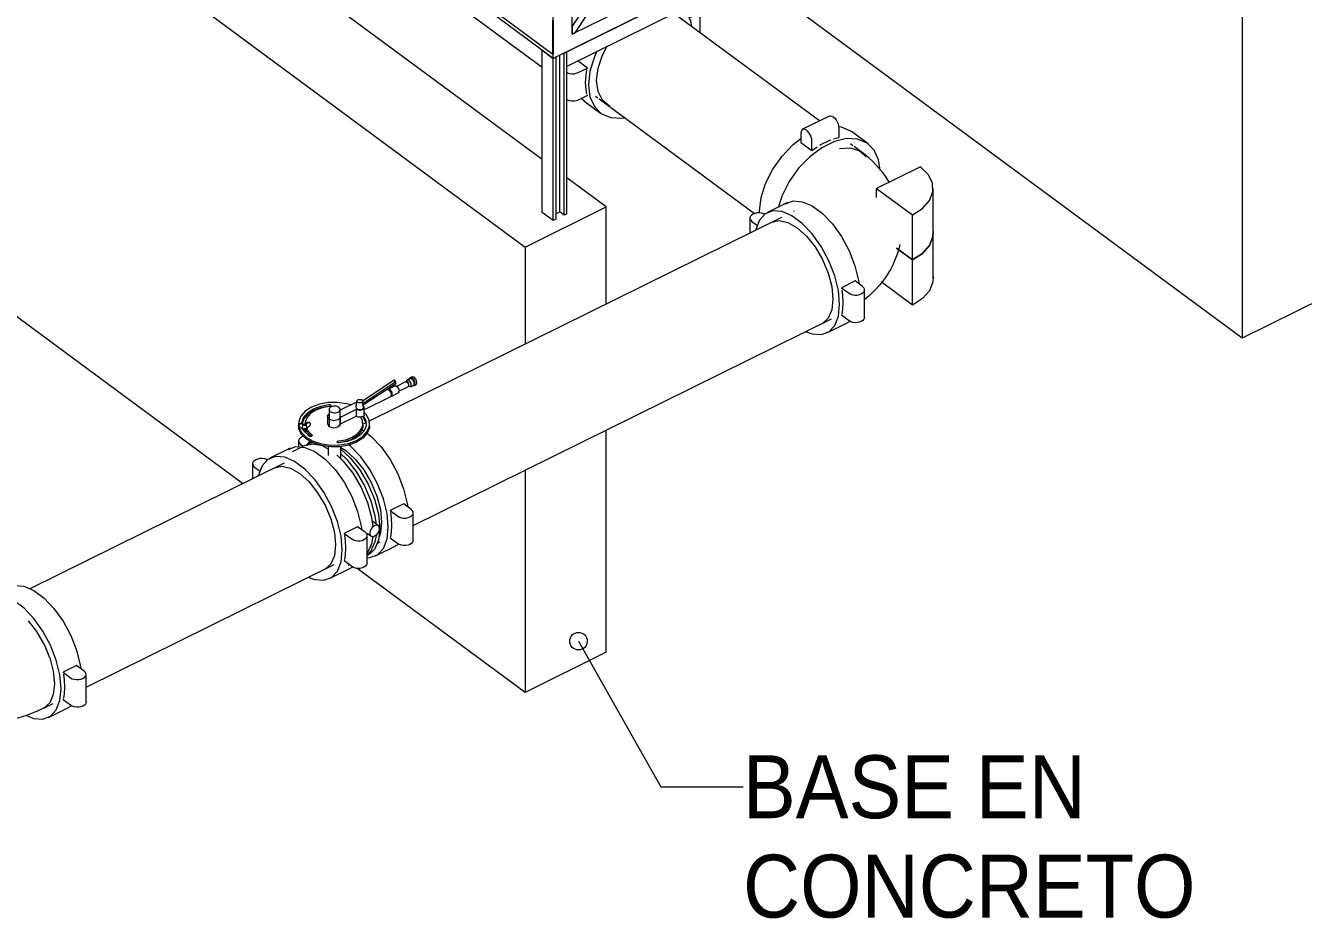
# Model space of a CAD drawing. Header units: metres. Extents: x 63 to 378, y -27 to 78.
# Drawn here: x 323.782 to 327.439, y -2.274 to 0.282 of the extents above; entities that cross this region are included whole.
import ezdxf

# ---------------------------------------------------------------- set-up
doc = ezdxf.new("R2010")
doc.units = ezdxf.units.M
for name, color, linetype, lineweight in [('A-FLOR', 7, 'Continuous', 9), ('G-ANNO-TEXT', 7, 'Continuous', 9), ('M-EQPM', 7, 'Continuous', 18), ('P-PIPE', 7, 'Continuous', 18)]:
    doc.layers.add(name, color=color, linetype=linetype, lineweight=lineweight)
doc.styles.add('SansSerif', font='SANSS__.TTF', dxfattribs={"width": 0.9, "height": 0.18})

# ---------------------------------------------------------------- blocks, each defined once
blk = doc.blocks.new('C_S_L_Torre - Baltimore CPSC-0817-08L - C_S_L_Torre - Baltimore CPSC-0817-08L-2352271-3D BOMBAS')
at = {"layer": 'M-EQPM'}
for p, q in [((-49.9242, 3.3227), (-51.9214, 0.2801)), ((-51.9125, 0.2615), (-49.9242, 3.2906)), ((-51.9214, 0.2571), (-51.9214, 2.4508)), ((-51.9756, 0.1883), (-51.9756, 2.424)), ((-51.9756, 0.1883), (-53.4405, 1.2707)), ((-53.4294, 1.2741), (-51.9767, 0.2007)), ((-49.9242, 1.2441), (-51.9214, 0.2571)), ((-49.8855, 1.2212), (-51.9756, 0.1883)), ((-51.9368, 0.2074), (-49.9242, 1.2021)), ((-49.9685, 1.1382), (-51.9368, 0.1654)), ((-52.7662, 0.7236), (-52.0072, 0.1628)), ((-51.9767, 0.2007), (-51.9767, 0.2962)), ((-51.9756, 0.2968), (-51.9756, 0.2013)), ((-51.9214, 0.2801), (-51.9214, 0.2571)), ((-51.9214, 0.2571), (-51.9125, 0.2615)), ((-52.0072, 0.2117), (-51.9756, 0.1883)), ((-52.0072, -0.2528), (-52.0072, 0.2117)), ((-51.9756, 0.2013), (-51.9767, 0.2007)), ((-51.9756, 0.1883), (-51.9678, 0.1921)), ((-51.9756, -0.2762), (-51.9756, 0.1883)), ((-51.9678, -0.2723), (-51.9678, 0.1921)), ((-51.9572, -0.2515), (-51.9572, 0.1968)), ((-51.9446, 0.2036), (-51.9368, 0.2074)), ((-51.9446, -0.2609), (-51.9446, 0.2036)), ((-51.9368, -0.257), (-51.9368, 0.2074)), ((-51.9756, -0.2762), (-52.0072, -0.2528)), ((-51.9572, -0.2515), (-51.9678, -0.2567)), ((-51.9446, -0.2609), (-51.9572, -0.2515)), ((-51.9678, -0.2723), (-51.9756, -0.2762)), ((-51.9368, -0.257), (-51.9446, -0.2609))]:
    blk.add_line(p, q, dxfattribs=at)
blk = doc.blocks.new('Victaulic-IPS-Reducer No 50-51 - AC-2416415-3D BOMBAS')
at = {"layer": 'P-PIPE', "color": 11, "true_color": 0xff8080}
blk.add_line((-51.8544, 0.0796), (-51.8478, 0.0748), dxfattribs=at)
blk = doc.blocks.new('Victaulic-IPS-Rigid Coupling Style 07-W07-107 - AC-V295-3D BOMBAS')
at = {"layer": 'P-PIPE', "color": 11, "true_color": 0xff8080}
for p, q in [((-51.6301, 0.3166), (-51.6265, 0.3137)), ((-51.5865, 0.3046), (-51.5642, 0.3156)), ((-51.5551, 0.2603), (-51.5551, 0.3273)), ((-51.8779, 0.1606), (-51.9055, 0.181)), ((-51.9042, 0.1476), (-51.8779, 0.1606)), ((-51.8784, 0.1585), (-51.8779, 0.1606)), ((-51.8779, 0.0817), (-51.9042, 0.0687)), ((-51.8779, 0.0817), (-51.8784, 0.0833)), ((-51.8849, 0.0647), (-51.895, 0.0728)), ((-51.8878, 0.0667), (-51.8405, 0.0318))]:
    blk.add_line(p, q, dxfattribs=at)
for points in [[(-51.5789, 0.2795, 0), (-51.5819, 0.2944, 0), (-51.5946, 0.3226, 0), (-51.6017, 0.3315, 0)], [(-51.5642, 0.3156, 0), (-51.5598, 0.3185, 0), (-51.5567, 0.322, 0), (-51.5552, 0.3258, 0), (-51.5554, 0.3297, 0), (-51.5573, 0.3335, 0), (-51.5607, 0.3368, 0), (-51.5655, 0.3395, 0), (-51.5712, 0.3414, 0), (-51.5775, 0.3423, 0), (-51.5791, 0.3423, 0)], [(-51.8517, 0.1244, 0), (-51.8474, 0.1599, 0), (-51.8349, 0.1972, 0), (-51.8217, 0.223, 0)], [(-51.8509, 0.2085, 0), (-51.858, 0.1924, 0), (-51.8708, 0.1516, 0), (-51.8751, 0.1128, 0)], [(-51.937, 0.1483, 0), (-51.9345, 0.1471, 0), (-51.9288, 0.1452, 0), (-51.9224, 0.1443, 0), (-51.9159, 0.1444, 0), (-51.9097, 0.1456, 0), (-51.9042, 0.1476, 0)], [(-51.883, 0.1187, 0), (-51.8817, 0.1392, 0), (-51.8791, 0.1551, 0)], [(-51.8791, 0.086, 0), (-51.8817, 0.0994, 0), (-51.883, 0.1187, 0)], [(-51.8751, 0.1128, 0), (-51.8708, 0.0783, 0), (-51.858, 0.0501, 0), (-51.8377, 0.0298, 0), (-51.8108, 0.0186, 0), (-51.7791, 0.0171, 0), (-51.7715, 0.0182, 0)], [(-51.815, 0.0513, 0), (-51.8349, 0.0682, 0), (-51.8474, 0.0931, 0), (-51.8517, 0.1244, 0)], [(-51.9042, 0.0687, 0), (-51.9097, 0.0666, 0), (-51.9159, 0.0655, 0), (-51.9224, 0.0654, 0), (-51.9288, 0.0663, 0), (-51.9345, 0.0681, 0), (-51.937, 0.0694, 0)]]:
    blk.add_polyline3d(points, dxfattribs=at)
blk = doc.blocks.new('Victaulic-IPS-Vic-300 MasterSeal Butterfly Valve LH - Standard-2401260-3D BOMBAS')
at = {"layer": 'P-PIPE', "color": 11, "true_color": 0xff8080}
for p, q in [((-52.3848, -0.7276), (-52.3934, -0.7318)), ((-52.3866, -0.7293), (-52.3868, -0.7309)), ((-52.3799, -0.7287), (-52.386, -0.7286)), ((-52.3794, -0.7231), (-52.3843, -0.7255)), ((-52.4292, -0.7393), (-52.5227, -0.8014)), ((-52.5222, -0.8057), (-52.4265, -0.7422)), ((-52.5217, -0.7918), (-52.4312, -0.7318)), ((-52.4499, -0.7597), (-52.4617, -0.7655)), ((-52.445, -0.7609), (-52.4511, -0.7608)), ((-52.4468, -0.76), (-52.4492, -0.7612)), ((-52.4426, -0.7609), (-52.4478, -0.7608)), ((-52.4278, -0.7488), (-52.4475, -0.7585)), ((-52.4312, -0.7318), (-52.4285, -0.7346)), ((-52.4292, -0.7393), (-52.4312, -0.7318)), ((-52.4265, -0.7422), (-52.4292, -0.7393)), ((-52.4229, -0.7499), (-52.429, -0.7499)), ((-52.4285, -0.7346), (-52.4265, -0.7422)), ((-52.3969, -0.7371), (-52.4264, -0.7517)), ((-52.4194, -0.7659), (-52.3899, -0.7513)), ((-52.3934, -0.7379), (-52.3978, -0.7378)), ((-52.3954, -0.7351), (-52.3961, -0.7398)), ((-52.3928, -0.7381), (-52.3942, -0.7374)), ((-52.3922, -0.7385), (-52.3928, -0.7381)), ((-52.3916, -0.749), (-52.3874, -0.7513)), ((-52.3885, -0.7489), (-52.3882, -0.7474)), ((-52.3836, -0.7517), (-52.375, -0.7475)), ((-52.3788, -0.7471), (-52.3774, -0.7478)), ((-52.3766, -0.7482), (-52.373, -0.7483)), ((-52.373, -0.7483), (-52.3707, -0.7439)), ((-52.373, -0.7483), (-52.3681, -0.7459)), ((-52.5388, -0.796), (-52.5856, -0.8191)), ((-52.5385, -0.7931), (-52.5404, -0.8107)), ((-52.5182, -0.8107), (-52.5201, -0.7931)), ((-52.5157, -0.817), (-52.4401, -0.7797)), ((-52.4408, -0.7783), (-52.4383, -0.777)), ((-52.4376, -0.7785), (-52.418, -0.7687)), ((-52.6221, -0.8377), (-52.6221, -0.8579)), ((-52.6173, -0.8168), (-52.6173, -0.8647)), ((-52.5855, -0.8647), (-52.5855, -0.8168)), ((-52.5846, -0.8385), (-52.539, -0.8159)), ((-52.584, -0.8579), (-52.584, -0.8377)), ((-52.539, -0.8362), (-52.5831, -0.858)), ((-52.5405, -0.8111), (-52.535, -0.817)), ((-52.5389, -0.8362), (-52.5389, -0.816)), ((-52.5164, -0.8314), (-52.5164, -0.8111)), ((-52.7046, -0.8579), (-52.7046, -0.863)), ((-52.7044, -0.864), (-52.7036, -0.8658)), ((-52.6999, -0.8669), (-52.7011, -0.8665)), ((-52.6954, -0.8684), (-52.6954, -0.8709)), ((-52.6952, -0.8721), (-52.6954, -0.8709)), ((-52.6921, -0.8604), (-52.6938, -0.8679)), ((-52.6919, -0.8609), (-52.6927, -0.859)), ((-52.6923, -0.8709), (-52.6923, -0.876)), ((-52.6922, -0.8605), (-52.6834, -0.8592)), ((-52.6826, -0.861), (-52.6916, -0.8624)), ((-52.6909, -0.8717), (-52.6894, -0.8714)), ((-52.6856, -0.8579), (-52.6856, -0.863)), ((-52.6853, -0.8593), (-52.6851, -0.858)), ((-52.6826, -0.861), (-52.6834, -0.8592)), ((-52.6812, -0.8679), (-52.6829, -0.8604)), ((-52.6827, -0.876), (-52.6827, -0.8709)), ((-52.6796, -0.8709), (-52.6796, -0.8684)), ((-52.6706, -0.8576), (-52.6714, -0.8557)), ((-52.622, -0.8568), (-52.6178, -0.8652)), ((-52.5205, -0.863), (-52.5205, -0.8579)), ((-52.5014, -0.863), (-52.5014, -0.8579)), ((-52.6669, -0.9102), (-52.6766, -0.915)), ((-52.6676, -0.9106), (-52.6668, -0.9101)), ((-52.5897, -0.9122), (-52.5909, -0.9124)), ((-52.6865, -0.9198), (-52.7227, -0.9377)), ((-52.6359, -0.9209), (-52.6193, -0.9292)), ((-52.6196, -0.9231), (-52.6196, -0.949)), ((-52.5831, -0.9589), (-52.5831, -0.9229)), ((-52.476, -1.1496), (-52.4947, -1.1358)), ((-52.5087, -1.1708), (-52.4977, -1.179)), ((-52.4798, -1.2002), (-52.4707, -1.1957)), ((-52.5084, -1.2356), (-52.5065, -1.2346)), ((-52.4994, -1.2099), (-52.4957, -1.2081)), ((-52.5623, -1.2622), (-52.5597, -1.2609))]:
    blk.add_line(p, q, dxfattribs=at)
for points in [[(-52.3787, -0.7268, 0), (-52.3843, -0.7256, 0), (-52.3861, -0.7276, 0)], [(-52.3737, -0.7244, 0), (-52.3794, -0.7231, 0), (-52.3813, -0.7258, 0)], [(-52.375, -0.7475, 0), (-52.3738, -0.7465, 0), (-52.3738, -0.7376, 0), (-52.3799, -0.7287, 0)], [(-52.3706, -0.7429, 0), (-52.373, -0.734, 0), (-52.3787, -0.7268, 0)], [(-52.3712, -0.7459, 0), (-52.3681, -0.7458, 0), (-52.3657, -0.7404, 0), (-52.3681, -0.7315, 0), (-52.3737, -0.7244, 0)], [(-52.4426, -0.7596, 0), (-52.4487, -0.7596, 0), (-52.4491, -0.7604, 0)], [(-52.4399, -0.7795, 0), (-52.4389, -0.7786, 0), (-52.4389, -0.7698, 0), (-52.445, -0.7609, 0)], [(-52.4388, -0.7788, 0), (-52.4365, -0.7774, 0), (-52.4365, -0.7686, 0), (-52.4426, -0.7596, 0)], [(-52.4373, -0.7762, 0), (-52.4373, -0.7686, 0), (-52.4426, -0.7609, 0)], [(-52.4178, -0.7685, 0), (-52.4168, -0.7677, 0), (-52.4168, -0.7589, 0), (-52.4229, -0.7499, 0)], [(-52.3885, -0.7329, 0), (-52.3946, -0.7328, 0), (-52.3955, -0.7362, 0)], [(-52.3899, -0.7513, 0), (-52.3891, -0.7506, 0), (-52.3891, -0.7443, 0), (-52.3934, -0.7379, 0)], [(-52.3887, -0.7487, 0), (-52.3887, -0.7436, 0), (-52.3922, -0.7385, 0)], [(-52.3885, -0.7506, 0), (-52.3824, -0.7507, 0), (-52.3824, -0.7419, 0), (-52.3885, -0.7329, 0)], [(-52.5552, -0.8038, 0), (-52.5671, -0.8005, 0), (-52.5929, -0.7968, 0), (-52.6194, -0.7973, 0), (-52.6448, -0.8019, 0), (-52.6673, -0.8104, 0), (-52.6855, -0.8221, 0), (-52.698, -0.8362, 0), (-52.7041, -0.8518, 0), (-52.7033, -0.8678, 0), (-52.6956, -0.8832, 0), (-52.6817, -0.8968, 0)], [(-52.6951, -0.8579, 0), (-52.6946, -0.8524, 0), (-52.6891, -0.8382, 0), (-52.6778, -0.8254, 0), (-52.6613, -0.8148, 0), (-52.6409, -0.8072, 0), (-52.6178, -0.803, 0)], [(-52.6178, -0.803, 0), (-52.6166, -0.803, 0), (-52.6154, -0.8031, 0), (-52.6143, -0.8035, 0), (-52.6134, -0.804, 0), (-52.6127, -0.8047, 0), (-52.6124, -0.8054, 0), (-52.6123, -0.8061, 0), (-52.6126, -0.8069, 0), (-52.6132, -0.8075, 0), (-52.6141, -0.8081, 0), (-52.6151, -0.8085, 0), (-52.6163, -0.8087, 0)], [(-52.534, -0.7982, 0), (-52.5385, -0.7934, 0), (-52.5338, -0.7886, 0), (-52.5246, -0.7887, 0)], [(-52.5246, -0.7887, 0), (-52.5201, -0.7935, 0), (-52.5248, -0.7983, 0), (-52.534, -0.7982, 0)], [(-52.6178, -0.8081, 0), (-52.6409, -0.8122, 0), (-52.6613, -0.8199, 0), (-52.6778, -0.8305, 0), (-52.6891, -0.8433, 0), (-52.6945, -0.8568, 0)], [(-52.6163, -0.8087, 0), (-52.6369, -0.8124, 0), (-52.6553, -0.8193, 0), (-52.67, -0.8288, 0), (-52.6802, -0.8403, 0), (-52.6851, -0.8529, 0), (-52.6855, -0.8592, 0)], [(-52.6817, -0.8968, 0), (-52.6623, -0.9078, 0), (-52.639, -0.9153, 0), (-52.6131, -0.919, 0), (-52.5866, -0.9185, 0), (-52.5612, -0.9139, 0), (-52.5387, -0.9054, 0), (-52.5205, -0.8938, 0), (-52.508, -0.8796, 0), (-52.5019, -0.864, 0), (-52.5027, -0.848, 0), (-52.5104, -0.8327, 0), (-52.5157, -0.8265, 0)], [(-52.6178, -0.845, 0), (-52.622, -0.8365, 0), (-52.6179, -0.8305, 0)], [(-52.6154, -0.8082, 0), (-52.6166, -0.808, 0), (-52.6178, -0.8081, 0)], [(-52.5842, -0.8359, 0), (-52.584, -0.8388, 0), (-52.5909, -0.8466, 0), (-52.6049, -0.8491, 0), (-52.6178, -0.845, 0)], [(-52.5891, -0.8107, 0), (-52.5921, -0.809, 0), (-52.5958, -0.8078, 0), (-52.5998, -0.8072, 0), (-52.6039, -0.8073, 0), (-52.6079, -0.808, 0), (-52.6114, -0.8093, 0), (-52.6143, -0.8112, 0), (-52.6162, -0.8134, 0), (-52.6172, -0.8158, 0), (-52.617, -0.8183, 0), (-52.6159, -0.8207, 0), (-52.6137, -0.8228, 0)], [(-52.6137, -0.8228, 0), (-52.6106, -0.8246, 0), (-52.607, -0.8257, 0), (-52.603, -0.8263, 0), (-52.5988, -0.8262, 0), (-52.5949, -0.8255, 0), (-52.5913, -0.8242, 0), (-52.5885, -0.8224, 0), (-52.5865, -0.8202, 0), (-52.5856, -0.8177, 0), (-52.5857, -0.8152, 0), (-52.5869, -0.8128, 0), (-52.5891, -0.8107, 0)], [(-52.5897, -0.9071, 0), (-52.5691, -0.9034, 0), (-52.5507, -0.8965, 0), (-52.536, -0.887, 0), (-52.5258, -0.8756, 0), (-52.5209, -0.8629, 0), (-52.5215, -0.8499, 0), (-52.5267, -0.8389, 0)], [(-52.5191, -0.835, 0), (-52.5121, -0.8489, 0), (-52.5114, -0.8635, 0), (-52.5169, -0.8776, 0), (-52.5283, -0.8904, 0), (-52.5447, -0.901, 0), (-52.5651, -0.9086, 0), (-52.5882, -0.9128, 0)], [(-52.5389, -0.816, 0), (-52.5365, -0.8174, 0), (-52.5336, -0.8183, 0), (-52.5304, -0.8188, 0), (-52.527, -0.8187, 0), (-52.5239, -0.8181, 0), (-52.5211, -0.8171, 0), (-52.5188, -0.8156, 0), (-52.5172, -0.8139, 0), (-52.5165, -0.8119, 0), (-52.5166, -0.8099, 0), (-52.5175, -0.808, 0)], [(-52.5188, -0.8359, 0), (-52.5211, -0.8373, 0), (-52.5239, -0.8384, 0), (-52.527, -0.839, 0), (-52.5304, -0.839, 0), (-52.5336, -0.8386, 0), (-52.5365, -0.8376, 0), (-52.5389, -0.8362, 0)], [(-52.535, -0.817, 0), (-52.5238, -0.817, 0), (-52.5181, -0.8112, 0)], [(-52.5114, -0.8571, 0), (-52.5121, -0.854, 0), (-52.5191, -0.8401, 0), (-52.5212, -0.8374, 0)], [(-52.5165, -0.8321, 0), (-52.5172, -0.8341, 0), (-52.5187, -0.8358, 0)], [(-52.7032, -0.8656, 0), (-52.7041, -0.8646, 0), (-52.7046, -0.8635, 0), (-52.7047, -0.8622, 0), (-52.7044, -0.8609, 0), (-52.7038, -0.8596, 0), (-52.7028, -0.8584, 0), (-52.7015, -0.8575, 0), (-52.7, -0.8568, 0), (-52.6984, -0.8564, 0), (-52.6969, -0.8564, 0), (-52.6954, -0.8567, 0), (-52.6942, -0.8573, 0), (-52.6932, -0.8582, 0), (-52.6927, -0.859, 0)], [(-52.6817, -0.9018, 0), (-52.6956, -0.8882, 0), (-52.7033, -0.8729, 0), (-52.7041, -0.8568, 0)], [(-52.6916, -0.8624, 0), (-52.6918, -0.8611, 0), (-52.6924, -0.86, 0), (-52.6934, -0.8591, 0), (-52.6946, -0.8585, 0), (-52.6961, -0.8582, 0), (-52.6976, -0.8583, 0), (-52.6992, -0.8587, 0), (-52.7007, -0.8593, 0), (-52.702, -0.8603, 0), (-52.703, -0.8615, 0), (-52.7037, -0.8627, 0), (-52.7039, -0.8641, 0), (-52.7038, -0.8653, 0), (-52.7033, -0.8665, 0), (-52.7024, -0.8674, 0), (-52.7012, -0.8681, 0)], [(-52.7012, -0.8681, 0), (-52.6969, -0.8693, 0), (-52.6924, -0.8697, 0)], [(-52.6798, -0.8673, 0), (-52.682, -0.8718, 0), (-52.6896, -0.873, 0), (-52.6952, -0.8696, 0)], [(-52.6798, -0.8697, 0), (-52.682, -0.8743, 0), (-52.6896, -0.8755, 0), (-52.6952, -0.8721, 0)], [(-52.6812, -0.8679, 0), (-52.6831, -0.8711, 0), (-52.6892, -0.8721, 0), (-52.6929, -0.8704, 0)], [(-52.683, -0.8601, 0), (-52.6863, -0.8635, 0), (-52.6917, -0.8617, 0)], [(-52.6914, -0.8601, 0), (-52.6886, -0.858, 0), (-52.683, -0.8601, 0)], [(-52.6743, -0.8931, 0), (-52.6869, -0.8808, 0), (-52.6903, -0.8756, 0)], [(-52.6889, -0.8787, 0), (-52.6863, -0.8787, 0), (-52.6829, -0.8753, 0)], [(-52.6834, -0.8592, 0), (-52.6832, -0.8578, 0), (-52.6826, -0.8565, 0), (-52.6816, -0.8554, 0), (-52.6804, -0.8544, 0), (-52.6789, -0.8536, 0), (-52.6773, -0.8532, 0), (-52.6758, -0.8531, 0), (-52.6743, -0.8533, 0), (-52.673, -0.8539, 0), (-52.672, -0.8547, 0), (-52.6713, -0.8558, 0), (-52.6711, -0.857, 0), (-52.6712, -0.8583, 0)], [(-52.668, -0.8937, 0), (-52.6783, -0.8835, 0), (-52.6831, -0.875, 0)], [(-52.683, -0.8685, 0), (-52.6819, -0.8681, 0), (-52.6773, -0.8663, 0), (-52.673, -0.8638, 0)], [(-52.673, -0.8638, 0), (-52.6718, -0.8627, 0), (-52.6709, -0.8615, 0), (-52.6704, -0.8602, 0), (-52.6703, -0.8589, 0), (-52.6706, -0.8576, 0), (-52.6712, -0.8566, 0), (-52.6722, -0.8557, 0), (-52.6735, -0.8552, 0), (-52.675, -0.8549, 0), (-52.6766, -0.855, 0), (-52.6781, -0.8555, 0), (-52.6796, -0.8562, 0), (-52.6808, -0.8572, 0), (-52.6818, -0.8584, 0), (-52.6824, -0.8597, 0), (-52.6826, -0.861, 0)], [(-52.6818, -0.8727, 0), (-52.6783, -0.8784, 0), (-52.6669, -0.8895, 0)], [(-52.502, -0.8562, 0), (-52.5019, -0.8691, 0), (-52.508, -0.8847, 0), (-52.5205, -0.8988, 0), (-52.5387, -0.9105, 0), (-52.5612, -0.9189, 0), (-52.5866, -0.9236, 0), (-52.6131, -0.9241, 0), (-52.639, -0.9204, 0), (-52.6623, -0.9128, 0), (-52.6817, -0.9018, 0)], [(-52.6178, -0.8652, 0), (-52.6049, -0.8694, 0), (-52.5909, -0.8668, 0), (-52.584, -0.8591, 0)], [(-52.5209, -0.8581, 0), (-52.5209, -0.8679, 0), (-52.5258, -0.8806, 0), (-52.536, -0.8921, 0), (-52.5507, -0.9016, 0), (-52.5691, -0.9084, 0), (-52.5897, -0.9122, 0)], [(-52.6807, -0.8783, 0), (-52.682, -0.8794, 0), (-52.6872, -0.8807, 0)], [(-52.6819, -0.918, 0), (-52.6775, -0.9154, 0), (-52.664, -0.9109, 0)], [(-52.6669, -0.8895, 0), (-52.6663, -0.8901, 0), (-52.6659, -0.8908, 0), (-52.6659, -0.8916, 0), (-52.6661, -0.8923, 0), (-52.6667, -0.893, 0), (-52.6676, -0.8935, 0), (-52.6686, -0.8939, 0), (-52.6698, -0.8942, 0), (-52.6711, -0.8942, 0), (-52.6723, -0.894, 0), (-52.6734, -0.8936, 0), (-52.6743, -0.8931, 0)], [(-52.5882, -0.9128, 0), (-52.5894, -0.9128, 0), (-52.5906, -0.9127, 0), (-52.5917, -0.9123, 0), (-52.5926, -0.9118, 0), (-52.5933, -0.9112, 0), (-52.5936, -0.9104, 0), (-52.5937, -0.9097, 0), (-52.5934, -0.909, 0), (-52.5928, -0.9083, 0), (-52.5919, -0.9078, 0), (-52.5909, -0.9074, 0), (-52.5897, -0.9071, 0)], [(-52.6873, -0.9203, 0), (-52.6636, -0.9149, 0), (-52.6405, -0.9192, 0)], [(-52.5954, -0.9466, 0), (-52.5766, -0.9647, 0), (-52.549, -0.9995, 0), (-52.5253, -1.04, 0), (-52.5071, -1.0833, 0), (-52.4956, -1.1265, 0), (-52.4923, -1.1523, 0)], [(-52.5852, -0.9421, 0), (-52.5668, -0.9599, 0), (-52.5392, -0.9947, 0), (-52.5155, -1.0351, 0), (-52.4972, -1.0785, 0), (-52.4858, -1.1217, 0), (-52.4825, -1.1471, 0)], [(-52.5832, -0.9308, 0), (-52.557, -0.955, 0), (-52.5293, -0.9898, 0), (-52.5056, -1.0303, 0), (-52.4874, -1.0736, 0), (-52.476, -1.1168, 0), (-52.4721, -1.157, 0), (-52.476, -1.1915, 0), (-52.4874, -1.2178, 0), (-52.5056, -1.2342, 0)], [(-52.4727, -1.1573, 0), (-52.4732, -1.1538, 0), (-52.4746, -1.151, 0), (-52.4768, -1.1491, 0), (-52.4797, -1.1482, 0), (-52.4832, -1.1485, 0), (-52.4868, -1.1498, 0), (-52.4905, -1.1521, 0), (-52.4939, -1.1552, 0), (-52.4968, -1.159, 0), (-52.499, -1.1631, 0), (-52.5005, -1.1673, 0), (-52.5009, -1.1713, 0)], [(-52.5009, -1.1713, 0), (-52.5005, -1.1748, 0), (-52.499, -1.1776, 0), (-52.4968, -1.1795, 0), (-52.4939, -1.1804, 0), (-52.4905, -1.1802, 0), (-52.4868, -1.1789, 0), (-52.4832, -1.1766, 0), (-52.4797, -1.1734, 0), (-52.4768, -1.1697, 0), (-52.4746, -1.1655, 0), (-52.4732, -1.1613, 0), (-52.4727, -1.1573, 0)], [(-52.4923, -1.181, 0), (-52.4956, -1.2012, 0), (-52.5071, -1.2275, 0), (-52.5082, -1.229, 0)], [(-52.4826, -1.1775, 0), (-52.4858, -1.1963, 0), (-52.4972, -1.2226, 0), (-52.5077, -1.2339, 0)]]:
    blk.add_polyline3d(points, dxfattribs=at)
blk = doc.blocks.new('Victaulic-IPS-Elbow No 10-13 - AC-2131962-3D BOMBAS')
at = {"layer": 'P-PIPE', "color": 11, "true_color": 0xff8080}
for p, q in [((-53.7191, -1.3764), (-53.7396, -1.3612)), ((-53.5501, -1.3679), (-53.5752, -1.3803)), ((-53.932, -1.6217), (-53.9115, -1.6368)), ((-53.4317, -1.6706), (-53.4066, -1.6582))]:
    blk.add_line(p, q, dxfattribs=at)
at = {"layer": 'P-PIPE', "color": 11, "lineweight": 9, "true_color": 0xff8080}
for p, q in [((-53.675, -1.4812), (-53.8003, -1.5432)), ((-53.5725, -1.557), (-53.675, -1.4812)), ((-53.8003, -1.6722), (-53.8003, -1.5432)), ((-53.5725, -1.557), (-53.5725, -1.686)), ((-53.8003, -1.8012), (-53.8003, -1.6722)), ((-53.5725, -1.815), (-53.5725, -1.686))]:
    blk.add_line(p, q, dxfattribs=at)
at = {"layer": 'P-PIPE', "color": 11, "true_color": 0xff8080}
for points in [[(-53.7191, -1.3764, 0), (-53.7184, -1.3768, 0), (-53.7173, -1.3775, 0), (-53.716, -1.3783, 0), (-53.7143, -1.3793, 0), (-53.7123, -1.3803, 0), (-53.71, -1.3814, 0), (-53.7074, -1.3825, 0), (-53.7045, -1.3837, 0), (-53.7013, -1.3848, 0), (-53.6979, -1.386, 0), (-53.6943, -1.3871, 0), (-53.6905, -1.3881, 0), (-53.6864, -1.3891, 0), (-53.6822, -1.39, 0), (-53.6779, -1.3909, 0), (-53.6733, -1.3916, 0), (-53.6687, -1.3923, 0), (-53.664, -1.3928, 0), (-53.6591, -1.3932, 0), (-53.6543, -1.3935, 0), (-53.6493, -1.3937, 0), (-53.6444, -1.3938, 0), (-53.6394, -1.3938, 0), (-53.6345, -1.3936, 0), (-53.6296, -1.3933, 0), (-53.6248, -1.3929, 0), (-53.62, -1.3924, 0), (-53.6154, -1.3918, 0), (-53.6108, -1.3911, 0), (-53.6064, -1.3903, 0), (-53.6021, -1.3894, 0), (-53.598, -1.3884, 0), (-53.5942, -1.3874, 0), (-53.5905, -1.3863, 0), (-53.587, -1.3851, 0), (-53.5838, -1.384, 0), (-53.5808, -1.3828, 0), (-53.5782, -1.3817, 0), (-53.5758, -1.3806, 0), (-53.5752, -1.3803, 0)], [(-53.9115, -1.6368, 0), (-53.9007, -1.6445, 0), (-53.8897, -1.6517, 0), (-53.8786, -1.6584, 0), (-53.8672, -1.6647, 0), (-53.8557, -1.6707, 0), (-53.8441, -1.6762, 0), (-53.8323, -1.6813, 0), (-53.8204, -1.6861, 0), (-53.8084, -1.6905, 0), (-53.8003, -1.6932, 0)], [(-53.5725, -1.7128, 0), (-53.569, -1.7123, 0), (-53.5564, -1.7103, 0), (-53.5439, -1.708, 0), (-53.5314, -1.7054, 0), (-53.519, -1.7024, 0), (-53.5067, -1.6992, 0), (-53.4944, -1.6956, 0), (-53.4823, -1.6916, 0), (-53.4702, -1.6873, 0), (-53.4583, -1.6826, 0), (-53.4465, -1.6776, 0), (-53.4348, -1.6722, 0), (-53.4317, -1.6706, 0)]]:
    blk.add_polyline3d(points, dxfattribs=at)
at = {"layer": 'P-PIPE', "color": 11, "lineweight": 9, "true_color": 0xff8080}
for points in [[(-53.8003, -1.5432, 0), (-53.7695, -1.5607, 0), (-53.7323, -1.5728, 0), (-53.6911, -1.5786, 0), (-53.6489, -1.5778, 0), (-53.6084, -1.5704, 0), (-53.5725, -1.557, 0)], [(-53.8003, -1.6722, 0), (-53.7695, -1.6897, 0), (-53.7323, -1.7018, 0), (-53.6911, -1.7076, 0), (-53.6489, -1.7068, 0), (-53.6084, -1.6994, 0), (-53.5725, -1.686, 0)], [(-53.5725, -1.686, 0), (-53.6084, -1.6994, 0), (-53.6489, -1.7068, 0), (-53.6911, -1.7076, 0), (-53.7323, -1.7018, 0), (-53.7695, -1.6897, 0), (-53.8003, -1.6722, 0)], [(-53.5725, -1.815, 0), (-53.6084, -1.8285, 0), (-53.6489, -1.8358, 0), (-53.6911, -1.8366, 0), (-53.7323, -1.8308, 0), (-53.7695, -1.8187, 0), (-53.8003, -1.8012, 0)]]:
    blk.add_polyline3d(points, dxfattribs=at)
blk = doc.blocks.new('Victaulic-IPS-Rigid Coupling Style 07-W07-107 - Standard-2770577-3D BOMBAS')
at = {"layer": 'P-PIPE', "color": 11, "true_color": 0xff8080}
for p, q in [((-53.5326, -1.3256), (-53.5904, -1.3541)), ((-53.6403, -1.3699), (-53.6403, -1.3939)), ((-53.6347, -1.3794), (-53.619, -1.391)), ((-53.4786, -1.4216), (-53.4543, -1.4521)), ((-53.4541, -1.4525), (-53.433, -1.4884)), ((-53.4328, -1.4887), (-53.4167, -1.5269)), ((-53.3396, -1.55), (-53.3781, -1.569)), ((-53.3781, -1.569), (-53.3567, -1.5849)), ((-53.3781, -1.569), (-53.3778, -1.5712)), ((-53.3181, -1.5658), (-53.3396, -1.55)), ((-53.4028, -1.6021), (-53.4063, -1.6329)), ((-53.3125, -1.6543), (-53.3125, -1.5754)), ((-53.4063, -1.6329), (-53.4165, -1.6565)), ((-53.4328, -1.6712), (-53.4351, -1.6723)), ((-53.4165, -1.6565), (-53.4321, -1.6708)), ((-53.4202, -1.6987), (-53.3624, -1.6701)), ((-53.3776, -1.6457), (-53.3781, -1.6479)), ((-53.3567, -1.6638), (-53.3781, -1.6479))]:
    blk.add_line(p, q, dxfattribs=at)
for points in [[(-53.3837, -1.6163, 0), (-53.3872, -1.577, 0), (-53.3976, -1.5348, 0), (-53.4143, -1.4921, 0), (-53.4362, -1.4515, 0), (-53.4622, -1.4151, 0), (-53.4906, -1.3852, 0), (-53.52, -1.3636, 0), (-53.5484, -1.3514, 0), (-53.5744, -1.3493, 0), (-53.5964, -1.3576, 0), (-53.613, -1.3757, 0), (-53.6202, -1.3911, 0)], [(-53.5386, -1.329, 0), (-53.5166, -1.3208, 0), (-53.4906, -1.3228, 0), (-53.4622, -1.335, 0), (-53.4328, -1.3567, 0), (-53.4044, -1.3865, 0), (-53.3784, -1.4229, 0), (-53.3565, -1.4636, 0), (-53.3398, -1.5063, 0), (-53.3294, -1.5485, 0), (-53.3279, -1.5584, 0)], [(-53.5979, -1.3593, 0), (-53.6009, -1.3577, 0), (-53.6066, -1.3559, 0), (-53.6129, -1.355, 0), (-53.6194, -1.3551, 0), (-53.6257, -1.3562, 0), (-53.6312, -1.3583, 0), (-53.6356, -1.3611, 0), (-53.6387, -1.3646, 0), (-53.6402, -1.3684, 0), (-53.64, -1.3723, 0), (-53.6381, -1.3761, 0), (-53.6347, -1.3794, 0)], [(-53.4165, -1.5275, 0), (-53.4063, -1.5662, 0), (-53.4028, -1.602, 0)], [(-53.3567, -1.5849, 0), (-53.3519, -1.5876, 0), (-53.3462, -1.5894, 0), (-53.3399, -1.5903, 0), (-53.3334, -1.5902, 0), (-53.3272, -1.5891, 0), (-53.3216, -1.587, 0), (-53.3172, -1.5841, 0), (-53.3141, -1.5807, 0), (-53.3126, -1.5769, 0), (-53.3128, -1.5729, 0), (-53.3147, -1.5692, 0), (-53.3181, -1.5658, 0)], [(-53.3772, -1.5747, 0), (-53.3751, -1.5909, 0), (-53.374, -1.6115, 0)], [(-53.4855, -1.6921, 0), (-53.4622, -1.7014, 0), (-53.4362, -1.7034, 0), (-53.4143, -1.6952, 0), (-53.3976, -1.6771, 0), (-53.3872, -1.6503, 0), (-53.3837, -1.6163, 0)], [(-53.374, -1.6115, 0), (-53.3751, -1.6307, 0), (-53.3772, -1.6437, 0)], [(-53.3546, -1.6653, 0), (-53.3565, -1.6666, 0), (-53.3649, -1.6712, 0)], [(-53.3125, -1.6543, 0), (-53.3126, -1.6558, 0), (-53.3141, -1.6596, 0), (-53.3172, -1.6631, 0), (-53.3216, -1.6659, 0), (-53.3272, -1.668, 0), (-53.3334, -1.6691, 0), (-53.3399, -1.6693, 0), (-53.3462, -1.6684, 0), (-53.3519, -1.6665, 0), (-53.3567, -1.6638, 0)]]:
    blk.add_polyline3d(points, dxfattribs=at)
blk = doc.blocks.new('Victaulic-IPS-Rigid Coupling Style 07-W07-107 - AC-V409-3D BOMBAS')
at = {"layer": 'P-PIPE', "color": 11, "true_color": 0xff8080}
for p, q in [((-52.7284, -0.9281), (-52.7862, -0.9567)), ((-52.8361, -0.9725), (-52.8361, -1.015)), ((-52.8304, -0.982), (-52.8147, -0.9936)), ((-52.5354, -1.1525), (-52.5739, -1.1716)), ((-52.5139, -1.1684), (-52.5354, -1.1525)), ((-52.5739, -1.1716), (-52.5524, -1.1874)), ((-52.5739, -1.1716), (-52.5735, -1.1737)), ((-52.5083, -1.2568), (-52.5083, -1.1779)), ((-52.6159, -1.3012), (-52.5581, -1.2726)), ((-52.5734, -1.2483), (-52.5739, -1.2505)), ((-52.5524, -1.2663), (-52.5739, -1.2505))]:
    blk.add_line(p, q, dxfattribs=at)
for points in [[(-52.7343, -0.9316, 0), (-52.7124, -0.9233, 0), (-52.6864, -0.9253, 0), (-52.6579, -0.9375, 0), (-52.6286, -0.9592, 0), (-52.6001, -0.9891, 0), (-52.5742, -1.0254, 0), (-52.5522, -1.0661, 0), (-52.5355, -1.1088, 0), (-52.5251, -1.151, 0), (-52.5236, -1.161, 0)], [(-52.7936, -0.9618, 0), (-52.7966, -0.9603, 0), (-52.8024, -0.9584, 0), (-52.8087, -0.9575, 0), (-52.8152, -0.9576, 0), (-52.8214, -0.9588, 0), (-52.8269, -0.9608, 0), (-52.8314, -0.9637, 0), (-52.8345, -0.9671, 0), (-52.8359, -0.971, 0), (-52.8357, -0.9749, 0), (-52.8339, -0.9786, 0), (-52.8304, -0.982, 0)], [(-52.5794, -1.2188, 0), (-52.583, -1.1796, 0), (-52.5934, -1.1374, 0), (-52.61, -1.0947, 0), (-52.632, -1.054, 0), (-52.6579, -1.0177, 0), (-52.6864, -0.9878, 0), (-52.7157, -0.9661, 0), (-52.7442, -0.9539, 0), (-52.7702, -0.9519, 0), (-52.7921, -0.9601, 0), (-52.8088, -0.9782, 0), (-52.8192, -1.005, 0), (-52.8195, -1.0066, 0)], [(-52.7736, -0.9841, 0), (-52.7523, -0.9793, 0), (-52.7276, -0.9847, 0), (-52.7011, -0.9999, 0), (-52.6745, -1.0239, 0), (-52.6498, -1.0551, 0), (-52.6286, -1.0913, 0), (-52.6123, -1.13, 0), (-52.602, -1.1687, 0), (-52.5986, -1.2047, 0)], [(-52.5524, -1.1874, 0), (-52.5477, -1.1901, 0), (-52.542, -1.192, 0), (-52.5356, -1.1929, 0), (-52.5291, -1.1927, 0), (-52.5229, -1.1916, 0), (-52.5174, -1.1895, 0), (-52.5129, -1.1867, 0), (-52.5099, -1.1832, 0), (-52.5084, -1.1794, 0), (-52.5086, -1.1755, 0), (-52.5105, -1.1717, 0), (-52.5139, -1.1684, 0)], [(-52.5986, -1.2047, 0), (-52.602, -1.2355, 0), (-52.6123, -1.259, 0), (-52.6286, -1.2737, 0), (-52.6293, -1.2741, 0)], [(-52.5729, -1.1772, 0), (-52.5708, -1.1934, 0), (-52.5698, -1.2141, 0)], [(-52.6748, -1.2978, 0), (-52.6579, -1.304, 0), (-52.632, -1.306, 0), (-52.61, -1.2977, 0), (-52.5934, -1.2797, 0), (-52.583, -1.2528, 0), (-52.5794, -1.2188, 0)], [(-52.5698, -1.2141, 0), (-52.5708, -1.2332, 0), (-52.5729, -1.2463, 0)], [(-52.5503, -1.2678, 0), (-52.5522, -1.2692, 0), (-52.5607, -1.2738, 0)], [(-52.5083, -1.2568, 0), (-52.5084, -1.2583, 0), (-52.5099, -1.2621, 0), (-52.5129, -1.2656, 0), (-52.5174, -1.2685, 0), (-52.5229, -1.2705, 0), (-52.5291, -1.2717, 0), (-52.5356, -1.2718, 0), (-52.542, -1.2709, 0), (-52.5477, -1.269, 0), (-52.5524, -1.2663, 0)]]:
    blk.add_polyline3d(points, dxfattribs=at)
blk = doc.blocks.new('Victaulic-IPS-Elbow No 10-13 - AC-V410-3D BOMBAS')
at = {"layer": 'P-PIPE', "color": 11, "true_color": 0xff8080}
blk.add_line((-51.0944, -0.0792), (-51.1149, -0.0641), dxfattribs=at)
at = {"layer": 'P-PIPE', "color": 11, "lineweight": 9, "true_color": 0xff8080}
for p, q in [((-50.925, -0.1222), (-51.0504, -0.1841)), ((-51.0504, -0.1841), (-50.9479, -0.2599)), ((-51.0504, -0.2096), (-51.0504, -0.1841)), ((-50.8884, -0.3131), (-50.8884, -0.1841)), ((-50.9479, -0.3889), (-50.9479, -0.2599)), ((-50.8884, -0.4422), (-50.8884, -0.3131)), ((-50.9936, -0.3551), (-50.9479, -0.3889)), ((-50.9479, -0.3889), (-50.9936, -0.3551)), ((-50.9479, -0.5179), (-50.9479, -0.3889)), ((-50.9479, -0.5179), (-51.0372, -0.4519))]:
    blk.add_line(p, q, dxfattribs=at)
at = {"layer": 'P-PIPE', "color": 11, "true_color": 0xff8080}
for points in [[(-51.0145, -0.1664, 0), (-51.0174, -0.1615, 0), (-51.0254, -0.1493, 0), (-51.034, -0.1377, 0), (-51.043, -0.1267, 0), (-51.0523, -0.1163, 0), (-51.0621, -0.1065, 0), (-51.0721, -0.0973, 0), (-51.0824, -0.0885, 0), (-51.093, -0.0803, 0), (-51.0944, -0.0792, 0)], [(-51.2866, -0.2486, 0), (-51.2871, -0.249, 0), (-51.2879, -0.2495, 0)], [(-50.984, -0.3447, 0), (-50.987, -0.3574, 0), (-50.9915, -0.3724, 0), (-50.9969, -0.3869, 0), (-51.003, -0.4008, 0), (-51.0099, -0.4142, 0), (-51.0174, -0.427, 0), (-51.0254, -0.4392, 0), (-51.034, -0.4508, 0), (-51.043, -0.4618, 0), (-51.0523, -0.4722, 0), (-51.0621, -0.482, 0), (-51.0721, -0.4912, 0), (-51.0824, -0.5, 0), (-51.0852, -0.5021, 0)]]:
    blk.add_polyline3d(points, dxfattribs=at)
at = {"layer": 'P-PIPE', "color": 11, "lineweight": 9, "true_color": 0xff8080}
for points in [[(-50.9479, -0.2599, 0), (-50.9189, -0.2413, 0), (-50.8989, -0.2187, 0), (-50.8892, -0.1939, 0), (-50.8906, -0.1683, 0), (-50.9028, -0.1439, 0), (-50.925, -0.1222, 0)], [(-50.9479, -0.3889, 0), (-50.9189, -0.3703, 0), (-50.8989, -0.3478, 0), (-50.8892, -0.3229, 0), (-50.8888, -0.3072, 0)], [(-50.8888, -0.3072, 0), (-50.8892, -0.3229, 0), (-50.8989, -0.3478, 0), (-50.9189, -0.3703, 0), (-50.9479, -0.3889, 0)], [(-50.8888, -0.4362, 0), (-50.8892, -0.4519, 0), (-50.8989, -0.4768, 0), (-50.9189, -0.4993, 0), (-50.9479, -0.5179, 0)]]:
    blk.add_polyline3d(points, dxfattribs=at)
blk = doc.blocks.new('Victaulic-IPS-Rigid Coupling Style 07-W07-107 - Standard-V411-3D BOMBAS')
at = {"layer": 'P-PIPE', "color": 11, "true_color": 0xff8080}
for p, q in [((-51.1855, 0.0231), (-51.2621, -0.0148)), ((-51.2669, -0.0255), (-51.2669, -0.0525)), ((-51.1587, -0.0109), (-51.1587, -0.0379)), ((-51.0749, -0.0561), (-51.1222, -0.0211)), ((-51.2669, -0.0525), (-51.2354, -0.0758)), ((-51.2354, -0.0758), (-51.2354, -0.0488)), ((-51.2354, -0.0758), (-51.22, -0.0649)), ((-51.174, -0.0421), (-51.1587, -0.0379)), ((-51.1566, -0.0699), (-51.1268, -0.0679)), ((-51.1265, -0.0679), (-51.101, -0.0753)), ((-51.1005, -0.0756), (-51.0806, -0.0924)), ((-51.385, -0.2548), (-51.3851, -0.2492))]:
    blk.add_line(p, q, dxfattribs=at)
for points in [[(-51.1856, 0.023, 0), (-51.1823, 0.0238, 0), (-51.1785, 0.0229, 0), (-51.1744, 0.0206, 0), (-51.1703, 0.0169, 0), (-51.1665, 0.0121, 0), (-51.1633, 0.0066, 0), (-51.1608, 0.0006, 0), (-51.1592, -0.0053, 0), (-51.1587, -0.0109, 0)], [(-51.2354, -0.0488, 0), (-51.2359, -0.0432, 0), (-51.2375, -0.0373, 0), (-51.24, -0.0313, 0), (-51.2432, -0.0258, 0), (-51.247, -0.021, 0), (-51.2511, -0.0173, 0), (-51.2552, -0.015, 0), (-51.259, -0.0141, 0), (-51.2623, -0.0149, 0), (-51.2648, -0.0171, 0), (-51.2663, -0.0207, 0), (-51.2669, -0.0255, 0)], [(-51.1586, -0.0067, 0), (-51.1519, -0.0079, 0), (-51.1251, -0.0191, 0), (-51.1222, -0.0211, 0)], [(-51.3851, -0.2492, 0), (-51.3808, -0.2104, 0), (-51.3681, -0.1696, 0), (-51.3477, -0.1292, 0), (-51.3209, -0.0914, 0), (-51.2892, -0.0586, 0), (-51.2671, -0.041, 0)], [(-51.0405, -0.1317, 0), (-51.0447, -0.1026, 0), (-51.0574, -0.0744, 0), (-51.0778, -0.0541, 0), (-51.1046, -0.0428, 0), (-51.1364, -0.0414, 0), (-51.1712, -0.0498, 0), (-51.2071, -0.0675, 0), (-51.2419, -0.0935, 0), (-51.2736, -0.1264, 0), (-51.3005, -0.1641, 0), (-51.3208, -0.2045, 0), (-51.3319, -0.2383, 0)], [(-51.2129, -0.0604, 0), (-51.2099, -0.0586, 0), (-51.1841, -0.0459, 0), (-51.1811, -0.0447, 0)]]:
    blk.add_polyline3d(points, dxfattribs=at)
blk = doc.blocks.new('Victaulic-IPS-Rigid Coupling Style 07-W07-107 - Standard-V412-3D BOMBAS')
at = {"layer": 'P-PIPE', "color": 11, "true_color": 0xff8080}
for p, q in [((-51.3052, -0.2247), (-51.363, -0.2533)), ((-51.4129, -0.2691), (-51.4129, -0.3117)), ((-51.4072, -0.2786), (-51.3915, -0.2902)), ((-51.1121, -0.4491), (-51.1507, -0.4682)), ((-51.1507, -0.4682), (-51.1292, -0.4841)), ((-51.1507, -0.4682), (-51.1503, -0.4704)), ((-51.0907, -0.465), (-51.1121, -0.4491)), ((-51.085, -0.5535), (-51.085, -0.4745)), ((-51.1502, -0.5449), (-51.1507, -0.5471)), ((-51.1292, -0.563), (-51.1507, -0.5471)), ((-51.1927, -0.5978), (-51.1349, -0.5693))]:
    blk.add_line(p, q, dxfattribs=at)
for points in [[(-51.3704, -0.2584, 0), (-51.3734, -0.2569, 0), (-51.3792, -0.255, 0), (-51.3855, -0.2541, 0), (-51.392, -0.2543, 0), (-51.3982, -0.2554, 0), (-51.4037, -0.2575, 0), (-51.4082, -0.2603, 0), (-51.4112, -0.2638, 0), (-51.4127, -0.2676, 0), (-51.4125, -0.2715, 0), (-51.4106, -0.2753, 0), (-51.4072, -0.2786, 0)], [(-51.1562, -0.5155, 0), (-51.1597, -0.4762, 0), (-51.1701, -0.434, 0), (-51.1868, -0.3913, 0), (-51.2087, -0.3506, 0), (-51.2347, -0.3143, 0), (-51.2632, -0.2844, 0), (-51.2925, -0.2627, 0), (-51.321, -0.2505, 0), (-51.347, -0.2485, 0), (-51.3689, -0.2568, 0), (-51.3856, -0.2748, 0), (-51.396, -0.3017, 0), (-51.3963, -0.3032, 0)], [(-51.3111, -0.2282, 0), (-51.2891, -0.2199, 0), (-51.2632, -0.222, 0), (-51.2347, -0.2342, 0), (-51.2054, -0.2559, 0), (-51.1769, -0.2857, 0), (-51.1509, -0.3221, 0), (-51.129, -0.3628, 0), (-51.1123, -0.4054, 0), (-51.1019, -0.4476, 0), (-51.1004, -0.4576, 0)], [(-51.3503, -0.2808, 0), (-51.3291, -0.276, 0), (-51.3044, -0.2813, 0), (-51.2779, -0.2966, 0), (-51.2513, -0.3206, 0), (-51.2266, -0.3517, 0), (-51.2054, -0.3879, 0), (-51.1891, -0.4267, 0), (-51.1788, -0.4653, 0), (-51.1753, -0.5013, 0)], [(-51.1495, -0.475, 0), (-51.1476, -0.49, 0), (-51.1466, -0.5107, 0)], [(-51.1292, -0.4841, 0), (-51.1245, -0.4867, 0), (-51.1187, -0.4886, 0), (-51.1124, -0.4895, 0), (-51.1059, -0.4894, 0), (-51.0997, -0.4882, 0), (-51.0942, -0.4862, 0), (-51.0897, -0.4833, 0), (-51.0867, -0.4799, 0), (-51.0852, -0.476, 0), (-51.0854, -0.4721, 0), (-51.0872, -0.4684, 0), (-51.0907, -0.465, 0)], [(-51.1753, -0.5013, 0), (-51.1788, -0.5321, 0), (-51.1891, -0.5557, 0), (-51.2054, -0.5704, 0), (-51.2061, -0.5707, 0)], [(-51.1466, -0.5107, 0), (-51.1476, -0.5298, 0), (-51.1497, -0.5429, 0)], [(-51.2516, -0.5945, 0), (-51.2347, -0.6006, 0), (-51.2087, -0.6026, 0), (-51.1868, -0.5944, 0), (-51.1701, -0.5763, 0), (-51.1597, -0.5495, 0), (-51.1562, -0.5155, 0)], [(-51.1276, -0.5648, 0), (-51.129, -0.5658, 0), (-51.1374, -0.5704, 0)], [(-51.085, -0.5535, 0), (-51.0852, -0.555, 0), (-51.0867, -0.5588, 0), (-51.0897, -0.5622, 0), (-51.0942, -0.5651, 0), (-51.0997, -0.5672, 0), (-51.1059, -0.5683, 0), (-51.1124, -0.5684, 0), (-51.1187, -0.5675, 0), (-51.1245, -0.5657, 0), (-51.1292, -0.563, 0)]]:
    blk.add_polyline3d(points, dxfattribs=at)
blk = doc.blocks.new('Victaulic-IPS-Rigid Coupling Style 07-W07-107 - AC-V413-3D BOMBAS')
at = {"layer": 'P-PIPE', "color": 11, "true_color": 0xff8080}
for p, q in [((-52.5234, -0.8741), (-52.5188, -0.877)), ((-52.7043, -0.9074), (-52.7043, -0.9239)), ((-52.6987, -0.9169), (-52.6914, -0.9223)), ((-52.4036, -1.0874), (-52.4422, -1.1064)), ((-52.3821, -1.1033), (-52.4036, -1.0874)), ((-52.4422, -1.1064), (-52.4207, -1.1223)), ((-52.4422, -1.1064), (-52.4418, -1.1086)), ((-52.3765, -1.1917), (-52.3765, -1.1128)), ((-52.4416, -1.1832), (-52.4422, -1.1854)), ((-52.4207, -1.2012), (-52.4422, -1.1854)), ((-52.4842, -1.2361), (-52.4264, -1.2075))]:
    blk.add_line(p, q, dxfattribs=at)
for points in [[(-52.69, -0.8937, 0), (-52.6952, -0.8957, 0), (-52.6996, -0.8986, 0), (-52.7027, -0.902, 0), (-52.7042, -0.9059, 0), (-52.704, -0.9098, 0), (-52.7021, -0.9135, 0), (-52.6987, -0.9169, 0)], [(-52.6725, -0.9064, 0), (-52.677, -0.9131, 0), (-52.6785, -0.9156, 0)], [(-52.6686, -0.8938, 0), (-52.6706, -0.8933, 0), (-52.6747, -0.8926, 0)], [(-52.5086, -0.8844, 0), (-52.4969, -0.8941, 0), (-52.4684, -0.924, 0), (-52.4424, -0.9603, 0), (-52.4205, -1.001, 0), (-52.4038, -1.0437, 0), (-52.3934, -1.0859, 0), (-52.3919, -1.0959, 0)], [(-52.5833, -0.9257, 0), (-52.5693, -0.9348, 0), (-52.5428, -0.9588, 0), (-52.5181, -0.99, 0), (-52.4968, -1.0262, 0), (-52.4806, -1.0649, 0), (-52.4703, -1.1036, 0), (-52.4668, -1.1396, 0)], [(-52.4477, -1.1537, 0), (-52.4512, -1.1145, 0), (-52.4616, -1.0723, 0), (-52.4783, -1.0296, 0), (-52.5002, -0.9889, 0), (-52.5262, -0.9525, 0), (-52.5547, -0.9227, 0), (-52.5604, -0.9178, 0)], [(-52.4412, -1.1121, 0), (-52.4391, -1.1283, 0), (-52.4381, -1.1489, 0)], [(-52.4207, -1.1223, 0), (-52.4159, -1.125, 0), (-52.4102, -1.1269, 0), (-52.4039, -1.1278, 0), (-52.3974, -1.1276, 0), (-52.3912, -1.1265, 0), (-52.3857, -1.1244, 0), (-52.3812, -1.1216, 0), (-52.3781, -1.1181, 0), (-52.3766, -1.1143, 0), (-52.3768, -1.1104, 0), (-52.3787, -1.1066, 0), (-52.3821, -1.1033, 0)], [(-52.508, -1.2413, 0), (-52.5002, -1.2409, 0), (-52.4783, -1.2326, 0), (-52.4616, -1.2146, 0), (-52.4512, -1.1877, 0), (-52.4477, -1.1537, 0)], [(-52.4668, -1.1396, 0), (-52.4703, -1.1704, 0), (-52.4739, -1.1815, 0)], [(-52.4381, -1.1489, 0), (-52.4391, -1.1681, 0), (-52.4412, -1.1811, 0)], [(-52.4186, -1.2027, 0), (-52.4205, -1.2041, 0), (-52.4289, -1.2087, 0)], [(-52.3765, -1.1917, 0), (-52.3766, -1.1932, 0), (-52.3781, -1.197, 0), (-52.3812, -1.2005, 0), (-52.3857, -1.2034, 0), (-52.3912, -1.2054, 0), (-52.3974, -1.2066, 0), (-52.4039, -1.2067, 0), (-52.4102, -1.2058, 0), (-52.4159, -1.2039, 0), (-52.4207, -1.2012, 0)]]:
    blk.add_polyline3d(points, dxfattribs=at)

msp = doc.modelspace()

# ---------------------------------------------------------------- linework, layer by layer
at = {"layer": 'A-FLOR'}
for p, q in [((321.7934, 2.1741), (325.212, -0.3519)), ((324.4032, -1.0292), (321.7934, 0.8993)), ((327.2633, 0.6618), (327.2633, -0.613)), ((325.2607, -0.1016), (324.5018, 0.4592)), ((327.2633, -0.613), (325.8577, 0.4257)), ((325.4442, -0.2372), (325.3311, -0.1536)), ((325.212, -0.3519), (325.4442, -0.2372)), ((325.4442, -0.5148), (325.4442, -0.2372)), ((325.212, -0.3519), (325.212, -0.6295)), ((327.4955, -0.4982), (327.2633, -0.613)), ((325.4442, -1.512), (325.4442, -0.876)), ((325.212, -0.9907), (325.212, -1.6268)), ((325.212, -1.6268), (324.7314, -1.2717)), ((325.4442, -1.512), (325.212, -1.6268))]:
    msp.add_line(p, q, dxfattribs=at)
at = {"layer": 'G-ANNO-TEXT'}
for p, q in [((325.3646, -1.4802), (325.5999, -1.897)), ((325.5999, -1.897), (325.8353, -1.897))]:
    msp.add_line(p, q, dxfattribs=at)
msp.add_circle((325.3646, -1.4802), 0.025, dxfattribs=at)
at = {"layer": 'P-PIPE', "color": 11, "true_color": 0xff8080}
for p, q in [((326.0541, 0.009), (325.6375, 0.3169)), ((325.4234, 0.0724), (325.8679, -0.2561)), ((326.1498, -0.0617), (326.1432, -0.0569)), ((325.9453, -0.2671), (324.7653, -0.8502)), ((324.8913, -1.1492), (326.0888, -0.5574)), ((324.7561, -0.8548), (324.7469, -0.8593)), ((324.5221, -0.9705), (323.7943, -1.3301)), ((323.9553, -1.6118), (324.6656, -1.2608))]:
    msp.add_line(p, q, dxfattribs=at)

# ---------------------------------------------------------------- block references
at = {"layer": 'M-EQPM'}
msp.add_blockref('C_S_L_Torre - Baltimore CPSC-0817-08L - C_S_L_Torre - Baltimore CPSC-0817-08L-2352271-3D BOMBAS', (377.268, 0), dxfattribs=at)
at = {"layer": 'P-PIPE', "color": 11, "true_color": 0xff8080}
for name in ['Victaulic-IPS-Rigid Coupling Style 07-W07-107 - AC-V295-3D BOMBAS', 'Victaulic-IPS-Reducer No 50-51 - AC-2416415-3D BOMBAS', 'Victaulic-IPS-Rigid Coupling Style 07-W07-107 - Standard-V411-3D BOMBAS', 'Victaulic-IPS-Elbow No 10-13 - AC-V410-3D BOMBAS', 'Victaulic-IPS-Rigid Coupling Style 07-W07-107 - Standard-V412-3D BOMBAS', 'Victaulic-IPS-Vic-300 MasterSeal Butterfly Valve LH - Standard-2401260-3D BOMBAS', 'Victaulic-IPS-Rigid Coupling Style 07-W07-107 - AC-V413-3D BOMBAS', 'Victaulic-IPS-Rigid Coupling Style 07-W07-107 - AC-V409-3D BOMBAS', 'Victaulic-IPS-Rigid Coupling Style 07-W07-107 - Standard-2770577-3D BOMBAS', 'Victaulic-IPS-Elbow No 10-13 - AC-2131962-3D BOMBAS']:
    msp.add_blockref(name, (377.268, 0), dxfattribs=at)

# ---------------------------------------------------------------- texts
at = {"layer": 'G-ANNO-TEXT', "char_height": 0.18, "attachment_point": 1, "style": 'SansSerif'}
for s, insert, width in [('BASE EN ', (325.8353, -1.807), 1.241012), ('CONCRETO', (325.8353, -2.0915), 1.54405)]:
    msp.add_mtext(s, dxfattribs=dict(at, insert=insert, width=width))

doc.saveas('drawing.dxf')
